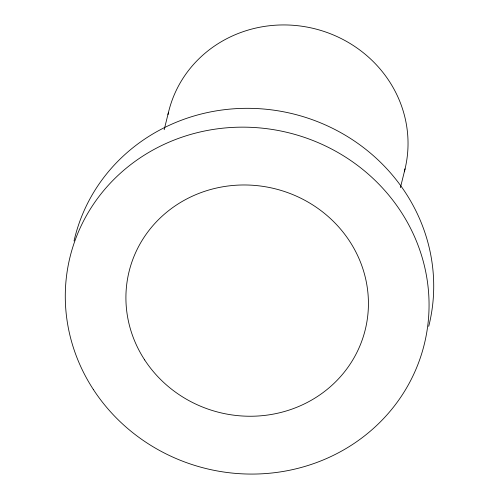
<?xml version="1.0" encoding="UTF-8"?>
<svg xmlns="http://www.w3.org/2000/svg" width="499" height="499" viewBox="0 0 499 499"><rect width="100%" height="100%" fill="white"/><g stroke="black" fill="none" stroke-linecap="round" stroke-linejoin="round"><path stroke-width="0.75" d="M164.183 129.709L168.481 112.337M400.398 187.693L405.069 168.818M74.039 240.93A182.422 172.897 13.9 0 1 292.214 113.666A182.422 172.897 13.9 0 1 428.716 326.39M167.976 114.583A121.619 115.263 13.9 0 1 313.827 28.53A121.619 115.263 13.9 0 1 404.315 171.793M93.425 389.6A182.422 172.897 13.9 0 0 408.213 385.06A182.422 172.897 13.9 0 0 239.869 127.17A182.422 172.897 13.9 0 0 93.425 389.6M144.673 359.935A121.619 115.263 13.9 0 0 354.533 356.91A121.619 115.263 13.9 0 0 242.302 184.986A121.619 115.263 13.9 0 0 144.673 359.935"/></g></svg>
